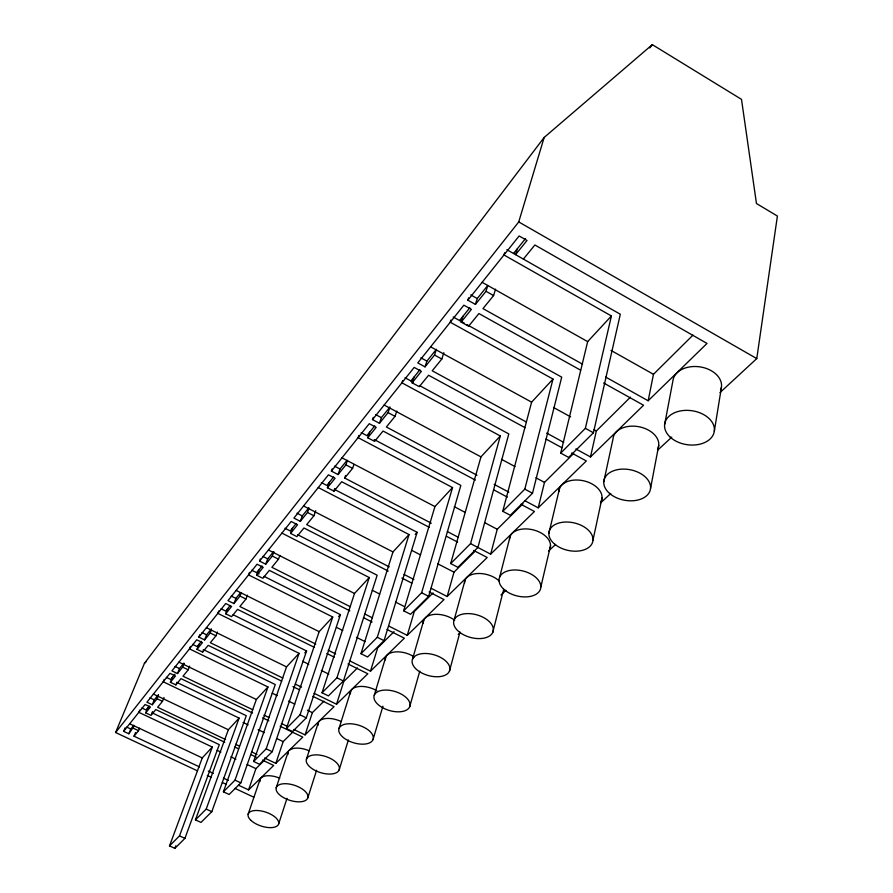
<?xml version="1.0" encoding="UTF-8"?>
<svg xmlns="http://www.w3.org/2000/svg" width="893" height="893" viewBox="0 0 893 893"><rect width="100%" height="100%" fill="white"/><g stroke="black" fill="none" stroke-linecap="round" stroke-linejoin="round"><path stroke-width="1.34" d="M719.981 392.585L756.762 358.595L777.401 216.05L756.46 203.515L741.503 99.357L652.314 44.65L544.172 137.444L144.432 663.332L115.599 732.528L197.241 770.737M714.311 431.252L721.444 387.249M664.626 424.555L672.875 380.976A24.491 17.257 7.7 0 1 701.686 367.179A24.491 17.257 7.7 0 1 720.506 390.531M650.528 488.471L658.733 445.406M605.644 377.047L648.151 400.767L653.475 374.301L692.957 335.132M603.757 481.785L612.966 439.11A23.129 15.65 10.3 0 1 640.192 426.999A23.129 15.65 10.3 0 1 657.538 449.324M592.997 540.086L602.038 497.97M575.873 448.978L590.485 456.937L596.334 430.973L630.425 397.162M504.645 252.708L503.965 254.963L611.404 315.977L587.672 341.617L560.715 453.097L568.618 457.395L593.421 432.759L620.311 314.236L506.867 249.694M560.715 453.097L585.373 428.339L611.404 315.977M540.857 586.868L550.546 545.735M548.838 533.434L559.632 488.08M524.749 500.649L538.222 507.827L544.496 482.399L573.708 453.421M450.976 320.007L450.262 322.228L553.001 379.067L531.614 402.163L502.759 511.287L510.316 515.283L532.507 493.249L561.708 377.147L466.849 324.572M492.724 632.478A20.338 11.732 15.1 0 0 468.178 613.591A20.338 11.732 15.1 0 0 459.56 632.222A20.338 11.732 15.1 0 0 492.724 632.478L502.915 592.349A19.936 11.91 14.9 0 0 503.552 589.302M502.759 511.287L524.816 489.141L553.001 379.067M499.689 577.001L510.204 536.168M419.498 385.575L508.809 433.909L477.9 547.465L457.919 567.312L450.697 563.572L470.555 543.636L490.648 554.151L497.245 529.27L522.952 503.775M449.425 671.223A19.445 10.772 15.9 0 0 425.548 653.475A19.445 10.772 15.9 0 0 418.024 670.665A19.445 10.772 15.9 0 0 449.425 671.223L459.995 632.043M454.146 619.932L465.086 580.048M470.555 543.636L500.314 435.974L401.895 382.818L402.631 380.619M431.14 588.308L447.159 596.502L453.99 572.167L475.366 550.97M409.675 706.787A18.641 9.912 16.6 0 0 386.446 690.066A18.641 9.912 16.6 0 0 379.86 705.983A18.641 9.912 16.6 0 0 409.675 706.787L419.777 671.19M450.697 563.572L480.959 456.881L500.314 435.974M412.499 659.213L423.751 620.255M358.863 435.505L358.115 437.659L452.55 487.567L434.936 506.588L403.658 610.801L410.579 614.306L428.662 596.357L460.844 485.401L374.223 439.535M403.658 610.801L421.63 592.762L452.55 487.567M388.622 626.004L407.253 635.37L414.274 611.571L433.06 592.941M517.337 248.734L515.585 254.639L527.015 240.474L519.134 235.964L467.865 300.182L475.422 304.39L485.993 291.308L487.79 285.436L477.253 298.541L475.422 304.39M373.04 739.571A17.905 9.153 17.2 0 0 350.436 723.765A17.905 9.153 17.2 0 0 344.676 738.556A17.905 9.153 17.2 0 0 373.04 739.571L382.918 706.24M115.599 732.528L518.733 221.922L544.172 137.444M582.56 364.177L482.968 308.598L493.595 295.572L495.548 289.153M374.245 695.279L385.731 657.248M318.288 487.545L409.039 534.561L392.965 551.93L360.962 653.676L367.603 656.98L384.046 640.661L417.131 532.306L334.25 489.286M339.173 769.866A17.224 8.472 17.6 0 0 317.171 754.886A17.224 8.472 17.6 0 0 312.126 768.672A17.224 8.472 17.6 0 0 339.173 769.866L348.393 739.929M349.353 660.697L370.495 671.156L377.65 647.905L394.036 631.652M360.962 653.676L377.292 637.278L409.039 534.561M339.005 728.509L350.659 691.372M307.784 797.951A16.587 7.87 18 0 0 286.352 783.73A16.587 7.87 18 0 0 281.931 796.623A16.587 7.87 18 0 0 307.784 797.951L316.58 770.279M467.865 300.182L468.602 297.838M580.606 370.182L478.927 313.555L468.591 326.213L461.145 322.083L462.987 316.256M281.909 533.11L369.255 577.537L354.499 593.477L322.027 692.778L328.412 695.893L343.425 680.991L377.147 575.226L297.67 534.728M314.046 693.269L336.538 704.231L343.783 681.493L357.434 667.953M525.966 421.809L432.223 370.785L441.812 359.042L443.843 352.713M322.027 692.778L336.94 677.798L369.255 577.537M306.422 759.229L318.187 722.962M278.594 824.072L287.021 798.32M425.012 366.856L434.534 355.057L436.409 349.286L426.91 361.096L425.012 366.856L417.779 362.915L463.869 305.183L471.404 309.369L461.145 322.083M293.853 729.492L305.071 734.883L312.371 712.647L323.947 701.172M249.515 572.38L248.544 574.902L332.721 616.996L319.147 631.664L286.374 728.576L292.524 731.534L306.288 717.86L340.423 614.641L264.027 576.365M286.374 728.576L300.048 714.846L332.721 616.996M276.216 787.704L288.048 752.286A16.331 8.037 18 0 0 287.959 754.44M525.184 427.747L428.584 375.25L419.264 386.669L412.131 382.818L414.039 377.08M476.985 475.232L386.368 426.988L395.041 416.35L396.805 411.104M264.507 757.99L275.814 763.359L283.159 741.625L292.77 732.093M218.807 610.89L217.836 613.368L299.066 653.352L286.53 666.892L253.612 761.472L259.55 764.274L272.209 751.705L306.578 650.964L233.173 614.764M373.307 417.355L372.515 419.61L379.447 423.304L388.064 412.622L389.616 408.079M379.447 423.304L381.389 417.645L390.007 406.951M248.142 814.182L259.986 779.578M238.498 785.181L248.567 789.903L255.923 768.65L264.607 760.032M253.612 761.472L266.192 748.836L299.066 653.352M475.366 480.099L383.052 431.04L374.602 441.399L367.76 437.771L369.713 432.156M190.455 646.465L189.483 648.887L267.956 686.951L256.347 699.498L223.395 791.812L229.133 794.48L240.82 782.871L275.278 684.551L203.347 649.591M431.286 523.186L344.698 478.034L352.601 468.356L353.952 464.494M344.698 478.034L345.602 475.478M329.405 482.242L327.418 487.757L333.993 491.161L334.897 488.616M332.207 468.892L331.403 471.102L338.067 474.574L345.904 464.851L347.477 460.408M223.395 791.812L235.004 780.147L267.956 686.951M338.067 474.574L340.032 469.026L347.009 460.375M164.178 679.417L163.218 681.783L239.123 718.106L228.34 729.748L195.444 819.874L200.992 822.42L211.808 811.67L246.267 715.695L176.881 682.419M195.444 819.874L206.205 809.08L239.123 718.106M389.248 566.865L306.69 524.615L313.912 515.774L315.731 510.718M139.777 710.024L138.828 712.335L212.311 747.061L202.264 757.911L169.514 845.905L174.872 848.35L184.929 838.371L219.287 744.65L152.301 712.938M327.418 487.757L335.076 478.28L328.434 474.83L293.909 518.074L300.305 521.345L307.482 512.47L309.067 508.106M300.305 521.345L302.303 515.92L308.677 508.005M388.232 571.062L303.944 527.986L296.889 536.626L290.571 533.411L292.569 528.009M174.872 848.35L175.843 845.738M169.514 845.905L179.504 835.881L212.311 747.061M350.123 606.637L271.874 567.289L278.493 559.174L279.877 555.457M260.376 558.973L259.573 561.094L265.723 564.197L272.298 556.049L273.905 551.774M265.723 564.197L267.733 558.873L273.481 551.729M315.754 644.076L239.86 606.514L245.955 599.047L247.417 595.196M349.855 610.823L269.351 570.381L262.877 578.318L256.793 575.271L258.791 569.98M256.793 575.271L263.212 567.301L257.072 564.22L227.994 600.643L233.933 603.579L239.994 596.077L241.188 592.941M233.933 603.579L235.942 598.377L240.262 592.997M314.47 647.392L237.538 609.372L231.566 616.672L225.695 613.781L227.704 608.613M282.802 678.033L210.324 642.703L215.961 635.805L217.423 632.043M198.994 644.288L196.996 649.345L202.666 652.102L203.637 649.613M199.887 634.577L198.871 637.122L204.609 639.913L210.201 632.992L211.194 630.425M204.609 639.913L206.607 634.823L211.395 628.862M252.752 709.734L182.998 676.202L188.211 669.806L189.673 666.122M196.996 649.345L202.465 642.558L196.75 639.779L171.925 670.877L177.473 673.545L179.46 668.556L183.779 663.186M177.473 673.545L182.652 667.116L184.137 663.365M172.394 677.329L170.407 682.285L175.888 684.909L176.914 682.33M225.527 739.504L157.637 707.278L162.481 701.34L164.011 697.511M170.407 682.285L175.486 675.99L169.96 673.344L146.921 702.199L152.279 704.744L154.255 699.866L158.273 694.877M152.279 704.744L157.09 698.784L158.574 695.111M151.531 714.121L152.558 711.587M224.768 742.262L155.773 709.555L151.029 715.382L145.715 712.871L147.691 708.026M199.474 766.897L134.028 736.212L138.538 730.675L139.554 728.175M134.028 736.212L135.546 732.483M125.132 727.773L123.647 731.345L128.838 733.778L130.802 729.012L133.794 725.295M128.838 733.778L134.307 725.83M649.736 47.943L652.314 44.65M123.647 731.345L145.09 704.488L150.437 707.022L145.715 712.871M198.871 637.122L225.706 603.523L231.622 606.447L225.695 613.781M259.573 561.094L291.196 521.479L297.57 524.738L290.571 533.411M331.403 471.102L369.255 423.695L376.165 427.367L367.76 437.771M372.515 419.61L414.185 367.425L421.384 371.343L412.131 382.818M149.265 706.073L146.095 710.002L141.864 708.004M174.939 674.17L170.686 679.45L166.31 677.363M201.338 641.364L197.152 646.577L192.631 644.378M230.238 605.454L225.706 611.08L221.029 608.78M256.637 572.659L262.006 565.983M296.074 523.655L290.225 530.933L284.979 528.254M333.647 476.962L326.838 485.435L321.38 482.611M374.747 425.894L366.9 435.65L361.219 432.647M410.936 380.943L419.922 369.769M459.549 320.531L469.818 307.772M513.52 253.478L525.497 238.598M175.888 684.909L181 678.647L252.552 713.005M202.666 652.102L208.181 645.338L281.719 681.147M333.993 491.161L341.695 481.729L429.254 527.316M523.387 259.082L534.885 244.972L707.022 343.437L648.151 400.767M304.77 652.895L306.578 650.964M338.592 616.594L340.423 614.641M415.234 534.349L417.131 532.306M144.432 663.332L146.407 661.4M248.567 789.903L273.682 765.446L262.397 760.099M275.814 763.359L302.772 737.116L280.168 726.266M305.071 734.883L334.06 706.642L312.874 696.328M336.538 704.231L367.827 673.769L347.969 663.957M370.495 671.156L404.35 638.194L387.015 629.487M407.253 635.37L444.011 599.571L429.131 591.97M447.159 596.502L487.21 557.5L473.647 550.434M490.648 554.151L534.449 511.499L520.909 504.299M538.222 507.827L586.333 460.978L571.654 453.008M590.485 456.937L643.563 405.243L603.612 382.997M458.254 634.454L460.275 632.59M500.984 594.961L505.974 590.351M548.603 550.959L555.58 544.507M600.699 502.815L610.779 493.505M657.851 449.994L671.77 437.135M179.504 835.881L184.929 838.371M206.205 809.08L211.808 811.67M235.004 780.147L240.82 782.871M208.292 771.027L213.327 773.383M223.395 778.104L228.429 780.46M207.299 775.448L211.061 777.211M222.368 782.502L226.13 784.266M234.926 788.374L253.768 797.192M129.697 723.776L202.264 757.911M133.325 728.23L138.538 730.675M126.661 727.069L130.802 729.012M217.133 750.332L220.884 752.107M230.896 756.829L235.897 759.195M247.16 764.508L255.923 768.65M149.979 697.835L154.255 699.866M235.585 744.271L239.357 746.068M251.926 752.029L256.961 754.418M234.792 747.017L238.565 748.803M251.1 754.741L256.124 757.119M153.406 694.073L228.34 729.748M266.192 748.836L272.209 751.705M157.09 698.784L162.481 701.34M243.086 722.47L248.098 724.859M258.11 729.659L264.373 732.651M276.897 738.634L283.159 741.625M175.039 666.424L179.46 668.556M263.96 715.126L268.949 717.514M281.395 723.509L287.624 726.5M262.598 717.827L268.871 720.841M300.048 714.846L306.288 717.86M178.913 662.137L256.347 699.498M182.652 667.116L188.211 669.806M272.186 693.18L277.21 695.614M288.517 701.094L294.79 704.13M307.348 710.214L312.371 712.647M295.304 684.127L301.555 687.175M292.937 686.617L299.166 689.653M206.406 627.679L286.53 666.892M210.201 632.992L215.961 635.805M202.03 632.59L206.607 634.823M336.94 677.798L343.425 680.991M302.537 661.233L308.788 664.303M321.29 670.442L328.78 674.126M231.198 596.033L235.942 598.377M328.2 650.227L335.656 653.922M326.871 653.531L334.317 657.203M236.154 590.418L319.147 631.664M239.994 596.077L245.955 599.047M336.505 627.377L342.733 630.48M356.452 637.323L365.181 641.676M363.484 617.666L372.147 622.019M251.781 570.236L259.093 573.898M377.292 637.278L384.046 640.661M262.821 556.395L267.733 558.873M365.025 614.127L372.481 617.878M268.436 549.988L354.499 593.477M272.298 556.049L278.493 559.174M372.236 590.262L379.648 594.024M395.722 602.172L404.373 606.559M421.63 592.762L428.662 596.357M296.989 513.196L302.303 515.92M404.038 574.433L413.894 579.479M401.861 578.039L411.785 583.107M303.575 505.974L392.965 551.93M307.482 512.47L313.912 515.774M411.84 550.412L420.514 554.899M437.871 563.851L453.99 572.167M446.511 536.313L457.618 542.096M334.507 466.146L340.032 469.026M447.36 531.581L458.489 537.385M341.986 457.852L434.936 506.588M345.904 464.851L352.601 468.356M454.303 506.688L465.342 512.504M484.966 522.818L497.245 529.27M493.829 489.911L507.369 497.111M524.816 489.141L532.507 493.249M375.629 414.575L381.389 417.645M494.13 484.352L508.831 492.177M384.146 405.042L480.959 456.881M388.064 412.622L395.041 416.35M501.52 459.337L515.027 466.592M535.9 477.788L544.496 482.399M405.02 377.739L413.381 382.271M546.661 433.072L563.695 442.359M545.98 439.043L561.876 447.683M434.534 355.057L441.812 359.042M420.904 357.825L426.91 361.096M553.526 407.476L570.649 416.875M593.89 429.633L596.334 430.973M585.373 428.339L593.421 432.759M430.627 346.83L531.614 402.163M453.197 317.004L464.416 323.221M470.79 294.936L477.253 298.541M482.12 282.322L587.672 341.617M485.993 291.308L493.595 295.572M610.968 350.391L653.475 374.301M518.733 221.922L756.762 358.595M259.963 781.598A15.761 7.49 18.3 0 1 279.755 778.183M289.187 750.455A16.331 8.037 18 0 1 309.078 750.756M318.042 725.261A16.934 8.651 17.6 0 1 324.885 718.642A16.934 8.651 17.6 0 1 341.249 721.589M350.436 693.828A17.592 9.332 17.1 0 1 358.774 686.561A17.592 9.332 17.1 0 1 376.835 690.735M385.419 659.882A18.306 10.091 16.6 0 1 394.94 651.946A18.306 10.091 16.6 0 1 414.218 656.902M423.327 623.102A19.088 10.95 15.8 0 1 424.733 618.57M425.414 617.811A19.088 10.95 15.8 0 1 454.671 620.255M464.539 583.107A19.936 11.91 14.9 0 1 477.487 573.529A19.936 11.91 14.9 0 1 499.433 581.187M509.512 539.484A20.885 13.004 13.8 0 1 532.887 529.795A20.885 13.004 13.8 0 1 549.742 549.028M558.772 491.686A21.934 14.243 12.3 0 1 583.944 480.88A21.934 14.243 12.3 0 1 601.067 501.565M504.936 590.228A21.32 12.837 14 0 0 540.064 590.128A21.32 12.837 14 0 0 514.803 569.968A21.32 12.837 14 0 0 504.936 590.228M554.698 544.161A22.414 14.087 12.6 0 0 592.026 543.636A22.414 14.087 12.6 0 0 566.05 522.025A22.414 14.087 12.6 0 0 554.698 544.161M251.056 820.466A16.007 7.323 18.3 0 0 277.5 825.701A16.007 7.323 18.3 0 0 261.604 811.034A16.007 7.323 18.3 0 0 251.056 820.466M609.539 493.405A23.653 15.516 10.7 0 0 649.334 492.367A23.653 15.516 10.7 0 0 622.611 469.104A23.653 15.516 10.7 0 0 609.539 493.405M670.252 437.202A25.071 17.146 8.3 0 0 712.848 435.538A25.071 17.146 8.3 0 0 685.377 410.378A25.071 17.146 8.3 0 0 670.252 437.202"/></g></svg>
